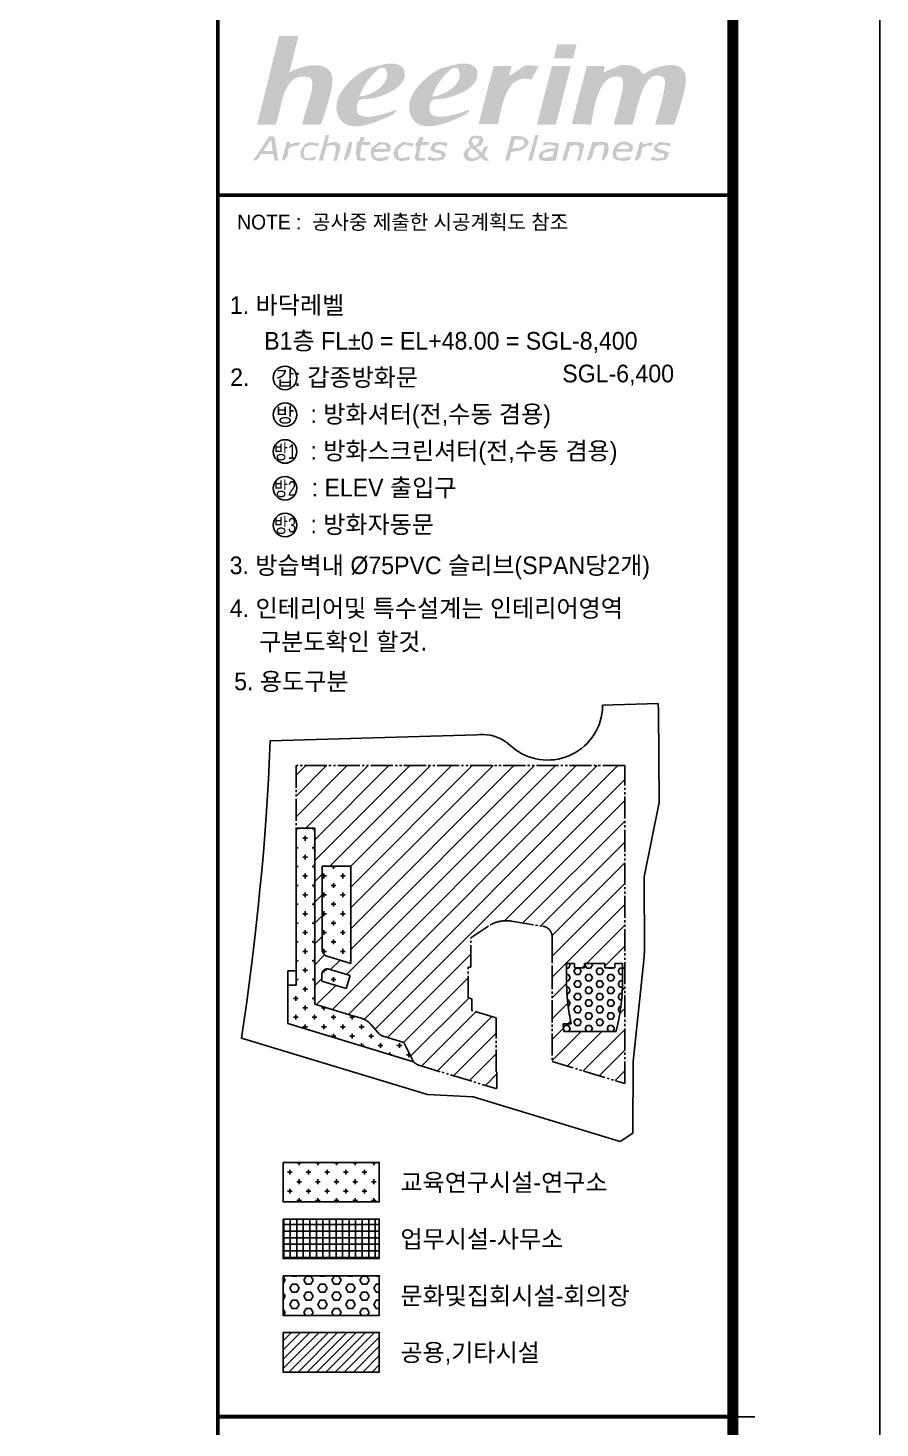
# Model space of a CAD drawing. Header units: metres. Extents: x 630750 to 860239, y 578133 to 726633.
# Drawn here: x 812055 to 841000, y 651998 to 699561 of the extents above; entities that cross this region are included whole.
import ezdxf
from ezdxf.enums import TextEntityAlignment as Align

# ---------------------------------------------------------------- set-up
doc = ezdxf.new("R2010")
doc.units = ezdxf.units.M
doc.header["$LTSCALE"] = 300
doc.linetypes.add('SITE$0$ACAD$0$DASHED', pattern=[19.05, 12.7, -6.35])
doc.linetypes.add('SITE$0$PROPERTY', pattern=[37.5, 25, -2.5, 2.5, -2.5, 2.5, -2.5])
for name, color, linetype in [('001dmp-FORM', 7, 'Continuous'), ('A-TXT', 3, 'Continuous'), ('SITE$0$C-PROP', 72, 'SITE$0$ACAD$0$DASHED'), ('soland', 8, 'Continuous'), ('Text-갑', 7, 'Continuous'), ('Text-방', 7, 'Continuous')]:
    doc.layers.add(name, color=color, linetype=linetype)
doc.styles.add('TEXT(돋음)', font='')
doc.styles.add('돋움', font='')
doc.styles.get('TEXT(돋음)').set_extended_font_data('Dotum')
doc.styles.get('돋움').set_extended_font_data('Dotum')

# ---------------------------------------------------------------- blocks, each defined once
blk = doc.blocks.new('xref-sheet(건축)')
h = blk.add_hatch(color=7)
edge = h.paths.add_edge_path()
edge.add_spline(control_points=[(7593.3, 4846.3), (7602, 4846.3), (7610.7, 4846.3), (7619.5, 4846.3), (7619.5, 4846), (7619.5, 4845.7), (7619.5, 4845.4), (7615.4, 4829.1), (7611.3, 4812.8), (7607.3, 4796.5), (7621.8, 4805.8), (7660.5, 4816), (7665.7, 4790.4), (7668.3, 4778.2), (7654.3, 4736.5), (7650, 4725.8), (7641.6, 4725.8), (7633.2, 4725.8), (7624.7, 4725.8), (7627, 4739.8), (7642, 4774.3), (7637.8, 4786.1), (7637.2, 4787.2), (7636.6, 4788.4), (7636.1, 4789.6), (7597.7, 4800.4), (7598, 4750.7), (7588.9, 4725.8), (7580.5, 4725.8), (7572, 4725.8), (7563.6, 4725.8), (7573.5, 4766), (7583.4, 4806.2), (7593.3, 4846.3)], knot_values=[0, 0, 0, 0, 1, 1, 1, 2, 2, 2, 3, 3, 3, 4, 4, 4, 5, 5, 5, 6, 6, 6, 7, 7, 7, 8, 8, 8, 9, 9, 9, 10, 10, 10, 11, 11, 11, 11], degree=3, periodic=0)
h = blk.add_hatch(color=7)
edge = h.paths.add_edge_path()
edge.add_spline(control_points=[(7971.3, 4835), (7980.1, 4835), (7988.8, 4835), (7997.5, 4835), (7997.5, 4834.7), (7997.5, 4834.4), (7997.5, 4834.1), (7996.1, 4828), (7994.6, 4821.9), (7993.2, 4815.8), (7984.4, 4815.8), (7975.7, 4815.8), (7967, 4815.8), (7968.4, 4822.2), (7969.9, 4828.6), (7971.3, 4835)], knot_values=[0, 0, 0, 0, 1, 1, 1, 2, 2, 2, 3, 3, 3, 4, 4, 4, 5, 5, 5, 5], degree=3, periodic=0)
h = blk.add_hatch(color=7)
edge = h.paths.add_edge_path()
edge.add_spline(control_points=[(8057.8, 4807), (8075.8, 4807.6), (8081, 4803.7), (8088.3, 4793.9), (8100.1, 4803.1), (8140, 4818.7), (8145.9, 4792.2), (8148.8, 4779.4), (8134.5, 4737.3), (8130.2, 4725.8), (8121.8, 4725.8), (8113.3, 4725.8), (8104.9, 4725.8), (8104.9, 4726.7), (8104.9, 4727.6), (8104.9, 4728.4), (8108.5, 4738.6), (8122.2, 4784.5), (8116.3, 4789.6), (8087.9, 4807.4), (8079.2, 4741.6), (8073.5, 4725.8), (8065, 4725.8), (8056.6, 4725.8), (8048.2, 4725.8), (8050.3, 4738), (8067.4, 4784.8), (8057.8, 4790.4), (8028.2, 4798.6), (8020.7, 4747.5), (8017.6, 4725.8), (8008.9, 4726.1), (8000.1, 4726.4), (7991.4, 4726.7), (7991.4, 4727), (7991.4, 4727.3), (7991.4, 4727.6), (7998.1, 4753.5), (8004.8, 4779.4), (8011.5, 4805.3), (8019.6, 4805.3), (8027.8, 4805.3), (8035.9, 4805.3), (8035.3, 4802.4), (8034.8, 4799.5), (8034.2, 4796.5), (8041.5, 4800.4), (8049.4, 4802.9), (8057.8, 4807)], knot_values=[0, 0, 0, 0, 1, 1, 1, 2, 2, 2, 3, 3, 3, 4, 4, 4, 5, 5, 5, 6, 6, 6, 7, 7, 7, 8, 8, 8, 9, 9, 9, 10, 10, 10, 11, 11, 11, 12, 12, 12, 13, 13, 13, 14, 14, 14, 15, 15, 15, 16, 16, 16, 16], degree=3, periodic=0)
h = blk.add_hatch(color=3)
edge = h.paths.add_edge_path()
edge.add_spline(control_points=[(7740, 4808.8), (7751.5, 4809.3), (7760.1, 4807.7), (7763.5, 4800), (7769.3, 4777.2), (7737.9, 4765.6), (7720.8, 4761.6), (7714.2, 4760.1), (7705.7, 4761.8), (7701.5, 4758.1), (7684, 4718.2), (7752.2, 4745.9), (7752.2, 4745.9), (7752.8, 4745.9), (7753.3, 4745.9), (7753.9, 4745.9), (7752.2, 4743.9), (7750.4, 4741.8), (7748.7, 4739.8), (7733, 4732.9), (7686.4, 4707.9), (7673.6, 4738), (7661.7, 4766.3), (7698.4, 4795.4), (7715.5, 4802.7), (7723.7, 4804.7), (7731.8, 4806.7), (7740, 4808.8)], knot_values=[0, 0, 0, 0, 1, 1, 1, 2, 2, 2, 3, 3, 3, 4, 4, 4, 5, 5, 5, 6, 6, 6, 7, 7, 7, 8, 8, 8, 9, 9, 9, 9], degree=3, periodic=0)
edge = h.paths.add_edge_path(flags=16)
edge.add_spline(control_points=[(7730.4, 4802.7), (7716.9, 4791.7), (7709.5, 4781.9), (7702.4, 4764.2), (7720.5, 4764.8), (7749.2, 4783.4), (7737.3, 4802.7), (7735, 4802.7), (7732.7, 4802.7), (7730.4, 4802.7)], knot_values=[0, 0, 0, 0, 1, 1, 1, 2, 2, 2, 3, 3, 3, 3], degree=3, periodic=0)
h = blk.add_hatch(color=3)
edge = h.paths.add_edge_path()
edge.add_spline(control_points=[(7838.8, 4808.8), (7850.3, 4809.3), (7858.9, 4807.7), (7862.4, 4800), (7868.1, 4777.2), (7836.8, 4765.6), (7819.6, 4761.6), (7813.1, 4760.1), (7804.6, 4761.8), (7800.4, 4758.1), (7782.8, 4718.2), (7851, 4745.9), (7851, 4745.9), (7851.6, 4745.9), (7852.2, 4745.9), (7852.8, 4745.9), (7851, 4743.9), (7849.3, 4741.8), (7847.5, 4739.8), (7831.9, 4732.9), (7785.2, 4707.9), (7772.4, 4738), (7760.5, 4766.3), (7797.3, 4795.4), (7814.4, 4802.7), (7822.5, 4804.7), (7830.7, 4806.7), (7838.8, 4808.8)], knot_values=[0, 0, 0, 0, 1, 1, 1, 2, 2, 2, 3, 3, 3, 4, 4, 4, 5, 5, 5, 6, 6, 6, 7, 7, 7, 8, 8, 8, 9, 9, 9, 9], degree=3, periodic=0)
edge = h.paths.add_edge_path(flags=16)
edge.add_spline(control_points=[(7829.2, 4802.7), (7815.7, 4791.7), (7808.4, 4781.9), (7801.3, 4764.2), (7819.3, 4764.8), (7848.1, 4783.4), (7836.2, 4802.7), (7833.9, 4802.7), (7831.5, 4802.7), (7829.2, 4802.7)], knot_values=[0, 0, 0, 0, 1, 1, 1, 2, 2, 2, 3, 3, 3, 3], degree=3, periodic=0)
h = blk.add_hatch(color=7)
edge = h.paths.add_edge_path()
edge.add_spline(control_points=[(7929.4, 4807), (7934.9, 4806.4), (7940.5, 4805.9), (7946, 4805.3), (7942.8, 4799.2), (7939.6, 4793.1), (7936.4, 4786.9), (7902.2, 4796.7), (7896, 4750.2), (7891, 4726.7), (7882.3, 4726.7), (7873.5, 4726.7), (7864.8, 4726.7), (7864.8, 4727), (7864.8, 4727.3), (7864.8, 4727.6), (7871.5, 4753.5), (7878.2, 4779.4), (7884.9, 4805.3), (7893, 4805.3), (7901.2, 4805.3), (7909.3, 4805.3), (7909.3, 4805), (7909.3, 4804.7), (7909.3, 4804.4), (7908.2, 4800.3), (7907, 4796.3), (7905.8, 4792.2), (7913.6, 4796), (7920.7, 4802.2), (7929.4, 4807)], knot_values=[0, 0, 0, 0, 1, 1, 1, 2, 2, 2, 3, 3, 3, 4, 4, 4, 5, 5, 5, 6, 6, 6, 7, 7, 7, 8, 8, 8, 9, 9, 9, 10, 10, 10, 10], degree=3, periodic=0)
h = blk.add_hatch(color=7)
edge = h.paths.add_edge_path()
edge.add_spline(control_points=[(7964.3, 4805.3), (7972.8, 4805.3), (7981.2, 4805.3), (7989.7, 4805.3), (7983, 4778.8), (7976.3, 4752.3), (7969.6, 4725.8), (7961.1, 4725.8), (7952.7, 4725.8), (7944.3, 4725.8), (7944.3, 4726.7), (7944.3, 4727.6), (7944.3, 4728.4), (7951, 4754.1), (7957.6, 4779.7), (7964.3, 4805.3)], knot_values=[0, 0, 0, 0, 1, 1, 1, 2, 2, 2, 3, 3, 3, 4, 4, 4, 5, 5, 5, 5], degree=3, periodic=0)
h = blk.add_hatch(color=7)
edge = h.paths.add_edge_path()
edge.add_spline(control_points=[(7580.2, 4710.1), (7584.2, 4710.1), (7585.3, 4710.2), (7587.2, 4708.4), (7588.9, 4697.9), (7590.7, 4687.4), (7592.4, 4676.9), (7590.7, 4676.9), (7588.9, 4676.9), (7587.2, 4676.9), (7587.2, 4677.5), (7587.2, 4678.1), (7587.2, 4678.7), (7586.6, 4681), (7586, 4683.3), (7585.4, 4685.7), (7579.9, 4685.7), (7574.4, 4685.7), (7568.8, 4685.7), (7566.5, 4680.7), (7565.1, 4677), (7557.5, 4676.9), (7558.1, 4677.5), (7558.7, 4678.1), (7559.2, 4678.7), (7566.2, 4689.2), (7573.2, 4699.6), (7580.2, 4710.1)], knot_values=[0, 0, 0, 0, 1, 1, 1, 2, 2, 2, 3, 3, 3, 4, 4, 4, 5, 5, 5, 6, 6, 6, 7, 7, 7, 8, 8, 8, 9, 9, 9, 9], degree=3, periodic=0)
edge = h.paths.add_edge_path(flags=16)
edge.add_spline(control_points=[(7584.6, 4690), (7584, 4695), (7583.4, 4699.9), (7582.8, 4704.9), (7582.2, 4704.6), (7581.6, 4704.3), (7581.1, 4704), (7578.2, 4699.3), (7575.2, 4694.7), (7572.3, 4690), (7576.4, 4690), (7580.5, 4690), (7584.6, 4690)], knot_values=[0, 0, 0, 0, 1, 1, 1, 2, 2, 2, 3, 3, 3, 4, 4, 4, 4], degree=3, periodic=0)
h = blk.add_hatch(color=7)
edge = h.paths.add_edge_path()
edge.add_spline(control_points=[(7603.8, 4702.3), (7601.7, 4694.7), (7599.7, 4687.1), (7597.7, 4679.6), (7597.7, 4678.7), (7597.7, 4677.8), (7597.7, 4676.9), (7604.8, 4677.8), (7606.1, 4686.6), (7606.4, 4693.5), (7610.2, 4696), (7614.2, 4698.3), (7619.5, 4697), (7620.4, 4698.5), (7621.2, 4699.9), (7622.1, 4701.4), (7616.4, 4702.3), (7612.9, 4700.6), (7608.1, 4698.8), (7608.1, 4698.8), (7608.1, 4698.8), (7608.1, 4698.8)], knot_values=[2, 2, 2, 2, 3, 3, 3, 4, 4, 4, 5, 5, 5, 6, 6, 6, 7, 7, 7, 7.5, 7.5, 7.5, 8, 8, 8, 8], degree=3, periodic=0)
edge.add_spline(control_points=[(7608.1, 4698.8), (7608.4, 4699.9), (7608.7, 4701.1), (7609, 4702.3), (7607.3, 4702.3), (7605.5, 4702.3), (7603.8, 4702.3)], knot_values=[0, 0, 0, 0, 1, 1, 1, 2, 2, 2, 2], degree=3, periodic=0)
h = blk.add_hatch(color=7)
edge = h.paths.add_edge_path()
edge.add_spline(control_points=[(7633.4, 4702.3), (7638.1, 4701.7), (7642.8, 4701.1), (7647.4, 4700.5), (7647.1, 4699.1), (7646.8, 4697.6), (7646.5, 4696.1), (7638.3, 4698.5), (7634.8, 4699), (7628.2, 4694.4), (7626.4, 4688.8), (7626.2, 4685), (7629.1, 4680.4), (7635.6, 4680.3), (7639.1, 4681.2), (7643.1, 4683), (7643.1, 4681.9), (7643.1, 4680.7), (7643.1, 4679.6), (7642.8, 4679), (7642.5, 4678.4), (7642.2, 4677.8), (7616.7, 4672.7), (7617, 4692.9), (7633.4, 4702.3)], knot_values=[0, 0, 0, 0, 1, 1, 1, 2, 2, 2, 3, 3, 3, 4, 4, 4, 5, 5, 5, 6, 6, 6, 7, 7, 7, 8, 8, 8, 8], degree=3, periodic=0)
h = blk.add_hatch(color=7)
edge = h.paths.add_edge_path()
edge.add_spline(control_points=[(7657, 4711.9), (7658.5, 4711.9), (7659.9, 4711.9), (7661.4, 4711.9), (7660.5, 4707.8), (7659.6, 4703.7), (7658.8, 4699.6), (7665.9, 4703.3), (7673.7, 4703.6), (7677.1, 4696.1), (7675.4, 4689.7), (7673.6, 4683.3), (7671.9, 4676.9), (7670.1, 4676.9), (7668.4, 4676.9), (7666.6, 4676.9), (7668.7, 4682.2), (7673.6, 4694), (7668.4, 4697.9), (7665, 4699), (7661.6, 4697.3), (7657.9, 4696.1), (7656.1, 4689.7), (7654.4, 4683.3), (7652.7, 4676.9), (7650.9, 4676.9), (7649.2, 4676.9), (7647.4, 4676.9), (7647.4, 4677.2), (7647.4, 4677.5), (7647.4, 4677.8), (7650.6, 4689.2), (7653.8, 4700.5), (7657, 4711.9)], knot_values=[0, 0, 0, 0, 1, 1, 1, 2, 2, 2, 3, 3, 3, 4, 4, 4, 5, 5, 5, 6, 6, 6, 7, 7, 7, 8, 8, 8, 9, 9, 9, 10, 10, 10, 11, 11, 11, 11], degree=3, periodic=0)
h = blk.add_hatch(color=7)
edge = h.paths.add_edge_path()
edge.add_spline(control_points=[(7688.4, 4702.3), (7689.9, 4702.3), (7691.4, 4702.3), (7692.8, 4702.3), (7692, 4694.6), (7689.5, 4678), (7681.5, 4676.9), (7681.5, 4677.8), (7681.5, 4678.7), (7681.5, 4679.6), (7683.8, 4687.1), (7686.1, 4694.7), (7688.4, 4702.3)], knot_values=[0, 0, 0, 0, 1, 1, 1, 2, 2, 2, 3, 3, 3, 4, 4, 4, 4], degree=3, periodic=0)
h = blk.add_hatch(color=7)
edge = h.paths.add_edge_path()
edge.add_spline(control_points=[(7704.2, 4709.2), (7705.9, 4709.2), (7707.7, 4709.2), (7709.4, 4709.2), (7709.4, 4708.9), (7709.4, 4708.7), (7709.4, 4708.4), (7708.8, 4706.3), (7708.2, 4704.3), (7707.7, 4702.3), (7710.9, 4702.3), (7714.1, 4702.3), (7717.3, 4702.3), (7717.3, 4701.4), (7717.3, 4700.5), (7717.3, 4699.6), (7717, 4699.1), (7716.7, 4698.5), (7716.4, 4697.9), (7712.9, 4697.9), (7709.4, 4697.9), (7705.9, 4697.9), (7705.1, 4691.5), (7702.6, 4686.6), (7704.2, 4680.4), (7706.8, 4680.1), (7709.4, 4679.8), (7712, 4679.6), (7711.7, 4678.7), (7711.4, 4677.8), (7711.1, 4676.9), (7707.7, 4676.9), (7704.2, 4676.9), (7700.7, 4676.9), (7695.8, 4681.2), (7699.2, 4698), (7698.9, 4701.4), (7702.8, 4703.4), (7703.3, 4704.1), (7704.2, 4709.2)], knot_values=[0, 0, 0, 0, 1, 1, 1, 2, 2, 2, 3, 3, 3, 4, 4, 4, 5, 5, 5, 6, 6, 6, 7, 7, 7, 8, 8, 8, 9, 9, 9, 10, 10, 10, 11, 11, 11, 12, 12, 12, 13, 13, 13, 13], degree=3, periodic=0)
h = blk.add_hatch(color=7)
edge = h.paths.add_edge_path()
edge.add_spline(control_points=[(7729.5, 4702.3), (7733, 4702), (7736.5, 4701.7), (7740, 4701.4), (7741.7, 4699.9), (7743.5, 4698.5), (7745.2, 4697), (7744.9, 4694.4), (7744.6, 4691.8), (7744.3, 4689.2), (7737.1, 4688.9), (7729.8, 4688.6), (7722.5, 4688.3), (7722.5, 4687.1), (7722.5, 4686), (7722.5, 4684.8), (7723.7, 4683.3), (7724.8, 4681.9), (7726, 4680.4), (7733.5, 4680.3), (7737.6, 4681.5), (7742.6, 4683), (7742.3, 4681.9), (7742, 4680.7), (7741.7, 4679.6), (7741.1, 4679), (7740.5, 4678.4), (7740, 4677.8), (7724.8, 4673.6), (7714.5, 4678.3), (7719, 4694.4), (7722.5, 4697), (7726, 4699.6), (7729.5, 4702.3)], knot_values=[0, 0, 0, 0, 1, 1, 1, 2, 2, 2, 3, 3, 3, 4, 4, 4, 5, 5, 5, 6, 6, 6, 7, 7, 7, 8, 8, 8, 9, 9, 9, 10, 10, 10, 11, 11, 11, 11], degree=3, periodic=0)
edge = h.paths.add_edge_path(flags=16)
edge.add_spline(control_points=[(7730.4, 4698.8), (7728.3, 4697), (7726.3, 4695.3), (7724.2, 4693.5), (7724.2, 4693.2), (7724.2, 4692.9), (7724.2, 4692.7), (7729.5, 4692.7), (7734.7, 4692.7), (7740, 4692.7), (7740, 4693.5), (7740, 4694.4), (7740, 4695.3), (7739.1, 4696.4), (7738.2, 4697.6), (7737.3, 4698.8), (7735, 4698.8), (7732.7, 4698.8), (7730.4, 4698.8)], knot_values=[0, 0, 0, 0, 1, 1, 1, 2, 2, 2, 3, 3, 3, 4, 4, 4, 5, 5, 5, 6, 6, 6, 6], degree=3, periodic=0)
h = blk.add_hatch(color=7)
edge = h.paths.add_edge_path()
edge.add_spline(control_points=[(7761.8, 4702.3), (7766.4, 4701.7), (7771.1, 4701.1), (7775.8, 4700.5), (7775.5, 4699.1), (7775.2, 4697.6), (7774.9, 4696.1), (7771.1, 4697), (7767.3, 4697.9), (7763.5, 4698.8), (7760.6, 4696.4), (7757.7, 4694.1), (7754.8, 4691.8), (7755.1, 4688.9), (7755.4, 4686), (7755.7, 4683), (7756.3, 4682.2), (7756.8, 4681.3), (7757.4, 4680.4), (7764.1, 4680.3), (7767.1, 4681.5), (7771.4, 4683), (7771.1, 4681.3), (7770.8, 4679.6), (7770.5, 4677.8), (7759.5, 4675.6), (7748.9, 4674.5), (7748.7, 4688.3), (7751.9, 4696.4), (7754.9, 4698), (7761.8, 4702.3)], knot_values=[0, 0, 0, 0, 1, 1, 1, 2, 2, 2, 3, 3, 3, 4, 4, 4, 5, 5, 5, 6, 6, 6, 7, 7, 7, 8, 8, 8, 9, 9, 9, 10, 10, 10, 10], degree=3, periodic=0)
h = blk.add_hatch(color=7)
edge = h.paths.add_edge_path()
edge.add_spline(control_points=[(7792.3, 4680.4), (7789.4, 4680.4), (7786.5, 4680.4), (7783.6, 4680.4), (7782.9, 4686.3), (7785.1, 4691.5), (7786.2, 4697.9), (7789.7, 4697.9), (7793.2, 4697.9), (7796.7, 4697.9), (7797, 4699.3), (7797.3, 4700.8), (7797.6, 4702.3), (7794.4, 4702.3), (7791.2, 4702.3), (7788, 4702.3), (7788.6, 4704.6), (7789.1, 4706.9), (7789.7, 4709.2), (7788, 4709.2), (7786.2, 4709.2), (7784.5, 4709.2)], knot_values=[0, 0, 0, 0, 1, 1, 1, 2, 2, 2, 3, 3, 3, 4, 4, 4, 5, 5, 5, 6, 6, 6, 7, 7, 7, 7], degree=3, periodic=0)
edge.add_spline(control_points=[(7784.5, 4709.2), (7782.8, 4703.2), (7780.1, 4703.2), (7778.4, 4697.9), (7782.6, 4695), (7778.3, 4686.5), (7777.5, 4679.6), (7778.7, 4678.7), (7779.8, 4677.8), (7781, 4676.9), (7783.6, 4676.9), (7786.2, 4676.9), (7788.9, 4676.9), (7789.7, 4676.9), (7790.6, 4676.9), (7791.5, 4676.9), (7791.8, 4678.1), (7792.1, 4679.3), (7792.3, 4680.4)], knot_values=[7, 7, 7, 7, 8, 8, 8, 9, 9, 9, 10, 10, 10, 11, 11, 11, 12, 12, 12, 13, 13, 13, 13], degree=3, periodic=0)
h = blk.add_hatch(color=7)
edge = h.paths.add_edge_path()
edge.add_spline(control_points=[(7807.2, 4702.3), (7811.8, 4702), (7816.5, 4701.7), (7821.2, 4701.4), (7821.4, 4700.8), (7821.7, 4700.2), (7822, 4699.6), (7821.7, 4698.5), (7821.4, 4697.3), (7821.2, 4696.1), (7820.9, 4696.1), (7820.6, 4696.1), (7820.3, 4696.1), (7817.1, 4697.8), (7812.6, 4699.9), (7808.1, 4697.9), (7804, 4695.7), (7804.7, 4695.5), (7806.3, 4691.8), (7813.9, 4691.6), (7816.9, 4689.9), (7820.3, 4685.7), (7819.1, 4683.3), (7818, 4681), (7816.8, 4678.7), (7809.7, 4676.5), (7803.7, 4676.3), (7795.8, 4677.8), (7795.8, 4678.7), (7795.8, 4679.6), (7795.8, 4680.4), (7796.1, 4681.3), (7796.4, 4682.2), (7796.7, 4683), (7802.6, 4680), (7808, 4678.8), (7814.2, 4682.2), (7814.2, 4682.5), (7814.2, 4682.8), (7814.2, 4683), (7813.9, 4684.2), (7813.6, 4685.4), (7813.3, 4686.5), (7807.3, 4687), (7803.2, 4688.6), (7799.3, 4690.9), (7799.5, 4696.9), (7800.5, 4697.3), (7802.8, 4700.5), (7804.3, 4701.1), (7805.7, 4701.7), (7807.2, 4702.3)], knot_values=[0, 0, 0, 0, 1, 1, 1, 2, 2, 2, 3, 3, 3, 4, 4, 4, 5, 5, 5, 6, 6, 6, 7, 7, 7, 8, 8, 8, 9, 9, 9, 10, 10, 10, 11, 11, 11, 12, 12, 12, 13, 13, 13, 14, 14, 14, 15, 15, 15, 16, 16, 16, 17, 17, 17, 17], degree=3, periodic=0)
h = blk.add_hatch(color=7)
edge = h.paths.add_edge_path()
edge.add_spline(control_points=[(7878.8, 4676.9), (7876.5, 4679.6), (7874.1, 4682.2), (7871.8, 4684.8), (7873.8, 4688.9), (7875.9, 4692.9), (7877.9, 4697), (7870.7, 4696.7), (7870.4, 4693), (7869.2, 4687.4), (7866.6, 4690), (7863.9, 4692.7), (7861.3, 4695.3), (7866.6, 4696.6), (7869.5, 4697.8), (7870.9, 4703.1), (7871.9, 4706.5), (7870.2, 4708.1), (7867.4, 4710.1), (7864.5, 4710.4), (7861.6, 4710.7), (7858.7, 4711)], knot_values=[0, 0, 0, 0, 1, 1, 1, 2, 2, 2, 3, 3, 3, 4, 4, 4, 5, 5, 5, 6, 6, 6, 7, 7, 7, 7], degree=3, periodic=0)
edge.add_spline(control_points=[(7858.7, 4711), (7857.2, 4710.4), (7855.8, 4709.8), (7854.3, 4709.2), (7850.1, 4703.8), (7849.1, 4701.4), (7853.5, 4695.3), (7848.2, 4693.5), (7846.2, 4691.3), (7843.9, 4686.5), (7844, 4672.1), (7861, 4675), (7867.4, 4681.3), (7869.2, 4679.8), (7870.9, 4678.4), (7872.7, 4676.9), (7874.7, 4676.9), (7876.7, 4676.9), (7878.8, 4676.9)], knot_values=[7, 7, 7, 7, 8, 8, 8, 9, 9, 9, 10, 10, 10, 11, 11, 11, 12, 12, 12, 13, 13, 13, 13], degree=3, periodic=0)
edge = h.paths.add_edge_path(flags=16)
edge.add_spline(control_points=[(7857.8, 4707.5), (7857, 4706.3), (7856.1, 4705.2), (7855.2, 4704), (7856.4, 4701.7), (7857.5, 4699.3), (7858.7, 4697), (7859, 4697), (7859.3, 4697), (7859.6, 4697), (7861.3, 4698.5), (7863.1, 4699.9), (7864.8, 4701.4), (7865.1, 4703.1), (7865.4, 4704.9), (7865.7, 4706.6), (7865.1, 4706.6), (7864.5, 4706.6), (7863.9, 4706.6), (7861.9, 4706.9), (7859.9, 4707.2), (7857.8, 4707.5)], knot_values=[0, 0, 0, 0, 1, 1, 1, 2, 2, 2, 3, 3, 3, 4, 4, 4, 5, 5, 5, 6, 6, 6, 7, 7, 7, 7], degree=3, periodic=0)
edge = h.paths.add_edge_path(flags=16)
edge.add_spline(control_points=[(7854.3, 4693.5), (7853.2, 4692.1), (7852, 4690.6), (7850.8, 4689.2), (7849, 4685.6), (7849.8, 4683), (7852.6, 4681.3), (7857.3, 4678.6), (7862.2, 4680.7), (7865.7, 4683.9), (7862.9, 4687.8), (7859.5, 4692), (7854.3, 4693.5)], knot_values=[0, 0, 0, 0, 1, 1, 1, 2, 2, 2, 3, 3, 3, 4, 4, 4, 4], degree=3, periodic=0)
h = blk.add_hatch(color=7)
edge = h.paths.add_edge_path()
edge.add_spline(control_points=[(7909.3, 4710.1), (7921.8, 4710.8), (7929.1, 4710.5), (7932.9, 4702.3), (7928.4, 4689.5), (7922.3, 4691.7), (7908.5, 4688.3), (7907.6, 4684.5), (7906.7, 4680.7), (7905.8, 4676.9), (7904.1, 4676.9), (7902.4, 4676.9), (7900.6, 4676.9), (7903.5, 4688), (7906.4, 4699.1), (7909.3, 4710.1)], knot_values=[0, 0, 0, 0, 1, 1, 1, 2, 2, 2, 3, 3, 3, 4, 4, 4, 5, 5, 5, 5], degree=3, periodic=0)
edge = h.paths.add_edge_path(flags=16)
edge.add_spline(control_points=[(7913.7, 4705.7), (7912.5, 4701.7), (7911.4, 4697.6), (7910.2, 4693.5), (7918.1, 4693.2), (7921.6, 4694.4), (7925.9, 4697), (7926.2, 4699.1), (7926.5, 4701.1), (7926.8, 4703.1), (7925.9, 4704), (7925.1, 4704.9), (7924.2, 4705.7), (7920.7, 4705.7), (7917.2, 4705.7), (7913.7, 4705.7)], knot_values=[0, 0, 0, 0, 1, 1, 1, 2, 2, 2, 3, 3, 3, 4, 4, 4, 5, 5, 5, 5], degree=3, periodic=0)
h = blk.add_hatch(color=7)
edge = h.paths.add_edge_path()
edge.add_spline(control_points=[(7941.6, 4711.9), (7943.1, 4711.9), (7944.6, 4711.9), (7946, 4711.9), (7943.1, 4700.2), (7940.2, 4688.6), (7937.3, 4676.9), (7935.5, 4676.9), (7933.8, 4676.9), (7932, 4676.9), (7932, 4677.2), (7932, 4677.5), (7932, 4677.8), (7935.2, 4689.2), (7938.4, 4700.5), (7941.6, 4711.9)], knot_values=[0, 0, 0, 0, 1, 1, 1, 2, 2, 2, 3, 3, 3, 4, 4, 4, 5, 5, 5, 5], degree=3, periodic=0)
h = blk.add_hatch(color=7)
edge = h.paths.add_edge_path()
edge.add_spline(control_points=[(7956.5, 4702.3), (7962, 4701.7), (7967.5, 4701.1), (7973.1, 4700.5), (7973.4, 4699.9), (7973.7, 4699.3), (7973.9, 4698.8), (7972.5, 4691.5), (7971, 4684.2), (7969.6, 4676.9), (7962, 4677.1), (7954, 4674.8), (7946.9, 4678.7), (7946.6, 4680.7), (7946.3, 4682.8), (7946, 4684.8), (7950.9, 4691.3), (7957.1, 4693.7), (7968.7, 4693.5), (7968.7, 4694.4), (7968.7, 4695.3), (7968.7, 4696.1), (7967.8, 4696.7), (7967, 4697.3), (7966.1, 4697.9), (7961.8, 4699.7), (7956.5, 4697.9), (7952.1, 4697), (7952.4, 4698.5), (7952.7, 4699.9), (7953, 4701.4), (7954.2, 4701.7), (7955.3, 4702), (7956.5, 4702.3)], knot_values=[0, 0, 0, 0, 1, 1, 1, 2, 2, 2, 3, 3, 3, 4, 4, 4, 5, 5, 5, 6, 6, 6, 7, 7, 7, 8, 8, 8, 9, 9, 9, 10, 10, 10, 11, 11, 11, 11], degree=3, periodic=0)
edge = h.paths.add_edge_path(flags=16)
edge.add_spline(control_points=[(7964.3, 4690), (7960.6, 4689.2), (7956.8, 4688.3), (7953, 4687.4), (7951.7, 4683.7), (7951.4, 4683.6), (7953, 4680.4), (7957.1, 4681), (7961.1, 4681.6), (7965.2, 4682.2), (7965.8, 4684.8), (7966.4, 4687.4), (7967, 4690), (7966.1, 4690), (7965.2, 4690), (7964.3, 4690)], knot_values=[0, 0, 0, 0, 1, 1, 1, 2, 2, 2, 3, 3, 3, 4, 4, 4, 5, 5, 5, 5], degree=3, periodic=0)
h = blk.add_hatch(color=7)
edge = h.paths.add_edge_path()
edge.add_spline(control_points=[(7985.3, 4702.3), (7990.9, 4701.8), (8000.6, 4703.5), (8007.1, 4699.6), (8007.4, 4698.8), (8007.7, 4697.9), (8008, 4697), (8006.2, 4690.3), (8004.5, 4683.6), (8002.8, 4676.9), (8001, 4676.9), (7999.3, 4676.9), (7997.5, 4676.9), (7999.6, 4682.2), (8004.5, 4694), (7999.3, 4697.9), (7995.8, 4699), (7992.5, 4697.3), (7988.8, 4696.1), (7987, 4689.7), (7985.3, 4683.3), (7983.5, 4676.9), (7981.8, 4676.9), (7980.1, 4676.9), (7978.3, 4676.9), (7978.3, 4677.2), (7978.3, 4677.5), (7978.3, 4677.8), (7980.6, 4686), (7983, 4694.1), (7985.3, 4702.3)], knot_values=[0, 0, 0, 0, 1, 1, 1, 2, 2, 2, 3, 3, 3, 4, 4, 4, 5, 5, 5, 6, 6, 6, 7, 7, 7, 8, 8, 8, 9, 9, 9, 10, 10, 10, 10], degree=3, periodic=0)
h = blk.add_hatch(color=7)
edge = h.paths.add_edge_path()
edge.add_spline(control_points=[(8019.3, 4702.3), (8025.6, 4701.6), (8030.5, 4703.2), (8039.4, 4701.4), (8039.7, 4700.5), (8040, 4699.6), (8040.3, 4698.8), (8043.2, 4692.3), (8038.6, 4677.6), (8031.6, 4676.9), (8032.8, 4684.4), (8035.9, 4691), (8035.1, 4697.9), (8029.4, 4698.7), (8024.5, 4698.2), (8022, 4693.5), (8019.2, 4687.2), (8020.7, 4678.1), (8012.4, 4676.9), (8012.4, 4677.8), (8012.4, 4678.7), (8012.4, 4679.6), (8014.7, 4687.1), (8017, 4694.7), (8019.3, 4702.3)], knot_values=[0, 0, 0, 0, 1, 1, 1, 2, 2, 2, 3, 3, 3, 4, 4, 4, 5, 5, 5, 6, 6, 6, 7, 7, 7, 8, 8, 8, 8], degree=3, periodic=0)
h = blk.add_hatch(color=7)
edge = h.paths.add_edge_path()
edge.add_spline(control_points=[(8051.6, 4689.2), (8051.6, 4687.4), (8051.6, 4685.7), (8051.6, 4683.9), (8052.8, 4682.8), (8054, 4681.6), (8055.1, 4680.4), (8062.6, 4680.3), (8066.8, 4681.5), (8071.7, 4683), (8071.4, 4681.9), (8071.1, 4680.7), (8070.9, 4679.6), (8070.3, 4679), (8069.7, 4678.4), (8069.1, 4677.8), (8060.3, 4675.5), (8053.6, 4676.4), (8047.3, 4680.4), (8047.3, 4681), (8047.3, 4681.6), (8047.3, 4682.2), (8043.6, 4693.7), (8056.2, 4707.8), (8069.1, 4701.4), (8070.9, 4699.9), (8072.6, 4698.5), (8074.3, 4697), (8074.1, 4694.4), (8073.8, 4691.8), (8073.5, 4689.2), (8066.2, 4689.2), (8058.9, 4689.2), (8051.6, 4689.2)], knot_values=[0, 0, 0, 0, 1, 1, 1, 2, 2, 2, 3, 3, 3, 4, 4, 4, 5, 5, 5, 6, 6, 6, 7, 7, 7, 8, 8, 8, 9, 9, 9, 10, 10, 10, 11, 11, 11, 11], degree=3, periodic=0)
edge = h.paths.add_edge_path(flags=16)
edge.add_spline(control_points=[(8058.6, 4698.8), (8056.9, 4697), (8055.1, 4695.3), (8053.4, 4693.5), (8053.4, 4693.2), (8053.4, 4692.9), (8053.4, 4692.7), (8058.6, 4692.7), (8063.9, 4692.7), (8069.1, 4692.7), (8069.1, 4693.5), (8069.1, 4694.4), (8069.1, 4695.3), (8068.2, 4696.4), (8067.4, 4697.6), (8066.5, 4698.8), (8063.9, 4698.8), (8061.3, 4698.8), (8058.6, 4698.8)], knot_values=[0, 0, 0, 0, 1, 1, 1, 2, 2, 2, 3, 3, 3, 4, 4, 4, 5, 5, 5, 6, 6, 6, 6], degree=3, periodic=0)
h = blk.add_hatch(color=7)
edge = h.paths.add_edge_path()
edge.add_spline(control_points=[(8084, 4702.3), (8088.6, 4701.5), (8087, 4703), (8088.3, 4698.8), (8092.4, 4699.9), (8096.5, 4701.1), (8100.5, 4702.3), (8101.2, 4699.2), (8101.4, 4699.3), (8099.7, 4697), (8094.6, 4698.4), (8090.5, 4696.4), (8086.6, 4694.4), (8085.9, 4687.2), (8085.1, 4677.4), (8077, 4676.9), (8077, 4677.2), (8077, 4677.5), (8077, 4677.8), (8079.3, 4686), (8081.6, 4694.1), (8084, 4702.3)], knot_values=[0, 0, 0, 0, 1, 1, 1, 2, 2, 2, 3, 3, 3, 4, 4, 4, 5, 5, 5, 6, 6, 6, 7, 7, 7, 7], degree=3, periodic=0)
h = blk.add_hatch(color=7)
edge = h.paths.add_edge_path()
edge.add_spline(control_points=[(8110.1, 4702.3), (8115.1, 4701.7), (8120, 4701.1), (8125, 4700.5), (8125, 4699.3), (8125, 4698.2), (8125, 4697), (8124.7, 4696.7), (8124.4, 4696.4), (8124.1, 4696.1), (8118.5, 4698.9), (8112.9, 4699.3), (8107.5, 4696.1), (8107.5, 4695.3), (8107.5, 4694.4), (8107.5, 4693.5), (8108.4, 4693.2), (8109.3, 4692.9), (8110.1, 4692.7), (8114.2, 4691.2), (8118.3, 4689.7), (8122.4, 4688.3), (8122.4, 4686.8), (8122.4, 4685.4), (8122.4, 4683.9), (8121.5, 4682.2), (8120.6, 4680.4), (8119.7, 4678.7), (8112.6, 4676.5), (8106.8, 4676.4), (8098.8, 4677.8), (8099.4, 4679.6), (8100, 4681.3), (8100.5, 4683), (8105.9, 4679.7), (8111.3, 4678.9), (8117.1, 4682.2), (8117.1, 4682.5), (8117.1, 4682.8), (8117.1, 4683), (8116.8, 4684.2), (8116.5, 4685.4), (8116.3, 4686.5), (8110.5, 4687), (8105.5, 4687.8), (8103.2, 4691.8), (8102.9, 4693.2), (8102.6, 4694.7), (8102.3, 4696.1), (8104.9, 4698.2), (8107.5, 4700.2), (8110.1, 4702.3)], knot_values=[0, 0, 0, 0, 1, 1, 1, 2, 2, 2, 3, 3, 3, 4, 4, 4, 5, 5, 5, 6, 6, 6, 7, 7, 7, 8, 8, 8, 9, 9, 9, 10, 10, 10, 11, 11, 11, 12, 12, 12, 13, 13, 13, 14, 14, 14, 15, 15, 15, 16, 16, 16, 17, 17, 17, 17], degree=3, periodic=0)
at = {"layer": '001dmp-FORM'}
blk.add_line((8240, 2970), (8210, 2970), dxfattribs=at)
at = {"layer": '001dmp-FORM', "color": 30}
blk.add_lwpolyline([(8410, 5940), (0, 5940), (0, 0), (8410, 0)], close=True, dxfattribs=at)
at = {"layer": '001dmp-FORM', "const_width": 15}
blk.add_lwpolyline([(300, 200), (300, 5740), (8210, 5740), (8210, 200)], close=True, dxfattribs=at)
at = {"layer": '001dmp-FORM', "const_width": 5}
for points in [[(7510, 200), (7510, 5740)], [(7510, 4630.1), (8210, 4630.1)], [(7510, 2970), (8210, 2970)]]:
    blk.add_lwpolyline(points, dxfattribs=at)
at = {"layer": '001dmp-FORM', "color": 3, "linetype": 'Continuous', "style": '돋움'}
blk.add_text('NOTE :  공사중 제출한 시공계획도 참조', height=20, dxfattribs=at).set_placement((7536.5, 4583.4))

msp = doc.modelspace()

# ---------------------------------------------------------------- hatches: boundary and pattern name
at = {"layer": 'soland'}
h = msp.add_hatch(dxfattribs=at)
h.set_pattern_fill('ANSI31', color=256, scale=500, style=0)
h.set_pattern_definition([(45, (-20209.56, 1143071.1), (-353.5534, 353.5534), [])])
h.paths.add_polyline_path([(827103.5, 668648.5), (827681.9, 669040.6, -0.1915856), (828485, 669217.8), (829556.1, 669043.4, -0.3676781), (829860.4, 668685.7), (829860.4, 668660.8), (829860.4, 668535.1), (829860.4, 667653.7), (829860.4, 664448.8), (832110.2, 663766.1), (832328.5, 663699.9), (832328.5, 674500.6), (821162.9, 674500.6), (821162.9, 672381.2), (821797.3, 672381.2), (821797.3, 666397.4), (823013.1, 666028.5), (823147.2, 665987.8), (823372.9, 665919.3, -0.1421881), (823719, 665694), (823962.5, 665411.4, 0.1421881), (824124.6, 665305.9), (824819.1, 665095.1), (825152.4, 664440.5), (825154.4, 664439.9), (825164.2, 664436.9, 0.1509638), (825335.4, 664321.2), (827753.8, 663587.4), (827944.3, 663529.6, 0.503385), (827984.6, 663559.5), (827984.6, 664102.6), (827959.6, 664102.6), (827959.6, 665928.5), (827133.3, 666179.3), (827133.3, 666574.9), (827009.8, 666612.4), (827009.8, 667653.7), (827103.5, 667653.7)])
h.paths.add_polyline_path([(823019.1, 667782.7), (822217.1, 668026.1, -0.3303312), (822044.1, 668259.4), (822044.1, 671081.9), (823019.1, 671081.9)], flags=16)
h.paths.add_polyline_path([(823001.4, 667367.7), (822867.9, 666927.5), (822186.1, 667134.4), (822187, 667137.4), (822041, 667181.7), (822041, 667414.7, -0.503385), (822274.9, 667588.2)], flags=16)
h.paths.add_polyline_path([(830353.5, 667778.7), (830615.8, 667778.7), (830615.8, 667628.7), (830956.7, 667628.7), (830956.7, 667778.7), (831646.7, 667778.7), (831646.7, 667628.7), (831989.2, 667628.7), (831989.2, 667778.7), (832249.9, 667778.7), (832249.9, 667019.7, -0.0576369), (832033.1, 665472.5), (830259.9, 665472.5, -0.0046985), (830232.6, 665728.7), (830509, 665728.7, -0.0479316), (830353.5, 667020)], flags=16)
h = msp.add_hatch(dxfattribs=at)
h.set_pattern_fill('CROSS', color=256, scale=80, style=0)
h.set_pattern_definition([(0, (-20209.56, 1143071.12), (320, 320), [160, -480]), (90, (-20129.56, 1142991.12), (-320, 320), [160, -480])])
edge = h.paths.add_edge_path(flags=17)
edge.add_line((822044.1, 671081.9), (822044.1, 668259.4))
edge.add_arc((822287.9, 668259.4), 243.8, 180, 253.12)
edge.add_line((822217.1, 668026.1), (823019.1, 667782.7))
edge.add_line((823019.1, 667782.7), (823019.1, 671081.9))
edge.add_line((823019.1, 671081.9), (822044.1, 671081.9))
edge = h.paths.add_edge_path(flags=17)
edge.add_arc((822222.3, 667414.7), 181.2, 73.12, 180)
edge.add_line((822041, 667414.7), (822041, 667181.7))
edge.add_line((822041, 667181.7), (822187, 667137.4))
edge.add_line((822187, 667137.4), (822186.1, 667134.4))
edge.add_line((822186.1, 667134.4), (822867.9, 666927.5))
edge.add_line((822867.9, 666927.5), (823001.4, 667367.7))
edge.add_line((823001.4, 667367.7), (822274.9, 667588.2))
edge = h.paths.add_edge_path()
edge.add_line((821797.3, 666397.4), (821797.3, 672381.2))
edge.add_line((821797.3, 672381.2), (821162.9, 672381.2))
edge.add_line((821162.9, 672381.2), (821162.9, 670485))
edge.add_line((821162.9, 670485), (821162.9, 670485))
edge.add_line((821162.9, 670485), (821162.9, 667048.1))
edge.add_line((821162.9, 667048.1), (820877, 667048.1))
edge.add_line((820877, 667048.1), (820877, 665737.8))
edge.add_line((820877, 665737.8), (825152.4, 664440.5))
edge.add_line((825152.4, 664440.5), (824819.1, 665095.1))
edge.add_line((824819.1, 665095.1), (824124.6, 665305.9))
edge.add_arc((824225.3, 665637.8), 346.9, 220.74987, 253.12, ccw=False)
edge.add_line((823962.5, 665411.4), (823719, 665694))
edge.add_arc((823157.9, 665210.6), 740.6, 40.74987, 73.12)
edge.add_line((823372.9, 665919.3), (823147.2, 665987.8))
edge.add_line((823147.2, 665987.8), (823013.1, 666028.5))
edge.add_line((823013.1, 666028.5), (821797.3, 666397.4))
h = msp.add_hatch(dxfattribs=at)
h.set_pattern_fill('HEX', color=256, scale=1000, style=0)
h.set_pattern_definition([(0, (-20209.56, 1143071.12), (0, 216.50635), [125, -250]), (120, (-20209.56, 1143071.12), (-187.5, -108.253175), [125, -250]), (60, (-20084.56, 1143071.12), (-187.5, 108.253175), [125, -250])])
edge = h.paths.add_edge_path()
edge.add_line((832249.9, 667019.7), (832249.9, 667778.7))
edge.add_line((832249.9, 667778.7), (831989.2, 667778.7))
edge.add_line((831989.2, 667778.7), (831989.2, 667628.7))
edge.add_line((831989.2, 667628.7), (831646.7, 667628.7))
edge.add_line((831646.7, 667628.7), (831646.7, 667778.7))
edge.add_line((831646.7, 667778.7), (830956.7, 667778.7))
edge.add_line((830956.7, 667778.7), (830956.7, 667628.7))
edge.add_line((830956.7, 667628.7), (830615.8, 667628.7))
edge.add_line((830615.8, 667628.7), (830615.8, 667778.7))
edge.add_line((830615.8, 667778.7), (830353.5, 667778.7))
edge.add_line((830353.5, 667778.7), (830353.5, 667020))
edge.add_arc((837150.8, 667183.3), 6799.3, 181.37582, 192.35254)
edge.add_line((830509, 665728.7), (830232.6, 665728.7))
edge.add_arc((843881.4, 667049.5), 13712.5, 185.52712, 186.60391)
edge.add_line((830259.9, 665472.5), (832033.1, 665472.5))
edge.add_arc((825452.6, 667183.3), 6799.3, 345.42685, 358.62165)
h = msp.add_hatch(dxfattribs=at)
h.set_pattern_fill('CROSS', color=256, scale=50, style=0)
h.set_pattern_definition([(0, (209998.28, 558448.9), (317.5, 317.5), [158.75, -476.25]), (90, (210077.65, 558369.53), (-317.5, 317.5), [158.75, -476.25])])
h.paths.add_polyline_path([(820721.8, 661023), (823990.4, 661023), (823990.4, 659678.5), (820721.8, 659678.5)])
h = msp.add_hatch(dxfattribs=at)
h.set_pattern_fill('NET', color=256, scale=70, style=0)
h.set_pattern_definition([(0, (209998.28, 558448.9), (0, 222.25), []), (90, (209998.28, 558448.9), (-222.25, 1e-14), [])])
h.paths.add_polyline_path([(820721.8, 659096.4), (823990.4, 659096.4), (823990.4, 657752), (820721.8, 657752)])
h = msp.add_hatch(dxfattribs=at)
h.set_pattern_fill('HEX', color=256, scale=50, style=0)
h.set_pattern_definition([(0, (209998.28, 558448.9), (0, 274.963), [158.75, -317.5]), (120, (209998.28, 558448.9), (-238.12494, -137.4815), [158.75, -317.5]), (60, (210157.03, 558448.9), (-238.12494, 137.4815), [158.75, -317.5])])
h.paths.add_polyline_path([(820721.8, 657169.8), (823990.4, 657169.8), (823990.4, 655825.4), (820721.8, 655825.4)])
h = msp.add_hatch(dxfattribs=at)
h.set_pattern_fill('ANSI31', color=256, scale=70, style=0)
h.set_pattern_definition([(45, (209998.28, 558448.9), (-157.15448, 157.15448), [])])
h.paths.add_polyline_path([(820721.8, 655243.2), (823990.4, 655243.2), (823990.4, 653898.8), (820721.8, 653898.8)])

# ---------------------------------------------------------------- linework, layer by layer
at = {"layer": 'A-TXT'}
for points in [[(820721.8, 661023), (823990.4, 661023), (823990.4, 659678.5), (820721.8, 659678.5)], [(820721.8, 659096.4), (823990.4, 659096.4), (823990.4, 657752), (820721.8, 657752)], [(820721.8, 657169.8), (823990.4, 657169.8), (823990.4, 655825.4), (820721.8, 655825.4)], [(820721.8, 655243.2), (823990.4, 655243.2), (823990.4, 653898.8), (820721.8, 653898.8)]]:
    msp.add_lwpolyline(points, close=True, dxfattribs=at)
at = {"layer": 'SITE$0$C-PROP', "color": 8, "linetype": 'SITE$0$PROPERTY', "ltscale": 300}
msp.add_lwpolyline([(820287.9, 675345.3), (820262, 674845.7), (820222.4, 674033.8), (820145.5, 672787.4), (820105.5, 672165.4), (820053.1, 671545.8), (819994.1, 670925.7), (819934.5, 670308.3), (819872.3, 669690.5), (819809.2, 669070.3), (819737.9, 668452.6), (819649.1, 667710.9), (819574.2, 667094.3), (819494.9, 666476.5), (819404.1, 665863.6), (819313.3, 665246.7), (825629.3, 663327), (827181, 663247.6), (832176.4, 661728.5), (832608.1, 662012.7), (832618.4, 664447.7), (832972.7, 667892.5), (832994.6, 668201), (832984.3, 670726.1), (833502.6, 673251.7), (833471.8, 676380.9), (833464.5, 676616), (831571.5, 676560), (831571.2, 676503.8), (831567.6, 676382), (831552.3, 676255.9), (831527.4, 676132.7), (831494.6, 676009.4), (831454.2, 675891.1), (831405.5, 675775.3), (831349.2, 675660.5), (831283.2, 675552.7), (831212, 675449.1), (831133.2, 675350.4), (831048.3, 675257.5), (830958.2, 675168.9), (830862, 675086.1), (830760.5, 675011.4), (830652.9, 674946.5), (830541.6, 674886.6), (830426.1, 674834.6), (830308.9, 674789.6), (830187.6, 674752.5), (830064.9, 674723.6), (829939.6, 674703.3), (829813.7, 674693.7), (829688.4, 674690.5), (829562.2, 674696.7), (829435.7, 674710.9), (829311.8, 674733.4), (829189, 674763.4), (829067.5, 674802.1), (828951.4, 674849.7), (828837.4, 674904.5), (828726.9, 674966), (828622.1, 675037.6), (828520.8, 675112), (828422.1, 675190.8), (828329.2, 675275.6), (828227.2, 675347.7), (828119.4, 675409.7), (828004.7, 675462), (827888, 675503.2), (827766.7, 675534.1), (827642.9, 675552.6), (827516.7, 675554.9), (827427.4, 675553.7), (827300.9, 675550.8)], close=True, dxfattribs=at)
at = {"layer": 'SITE$0$C-PROP', "color": 5, "linetype": 'SITE$0$PROPERTY', "ltscale": 0.1}
msp.add_lwpolyline([(821162.9, 674500.6), (821162.9, 670485), (821162.9, 670485), (821162.9, 667528.7), (820909.8, 667528.7), (820877, 667528.7), (820877, 667328.7), (820877, 665737.8), (825154.4, 664439.9), (825164.2, 664436.9, 0.1509638), (825335.4, 664321.2), (827753.8, 663587.4), (827944.3, 663529.6, 0.503385), (827984.6, 663559.5), (827984.6, 664102.6), (827959.6, 664102.6), (827959.6, 665928.5), (827133.3, 666179.3), (827133.3, 666574.9), (827009.8, 666612.4), (827009.8, 667653.7), (827103.5, 667653.7), (827103.5, 668648.5), (827681.9, 669040.6, -0.1915856), (828485, 669217.8), (829556.1, 669043.4, -0.3676781), (829860.4, 668685.7), (829860.4, 668660.8), (829860.4, 668535.1), (829860.4, 667653.7), (829860.4, 664448.8), (832110.2, 663766.1), (832328.5, 663699.9), (832328.5, 674500.6), (821162.9, 674500.6)], format="xyb", dxfattribs=at)
at = {"layer": 'SITE$0$C-PROP', "color": 8, "linetype": 'SITE$0$PROPERTY', "ltscale": 300}
for points in [[(821797.3, 666397.4), (821797.3, 672381.2), (821162.9, 672381.2), (821162.9, 670485), (821162.9, 670485), (821162.9, 667048.1), (820877, 667048.1), (820877, 665737.8), (825152.4, 664440.5), (824819.1, 665095.1), (824124.6, 665305.9, -0.1421881), (823962.5, 665411.4), (823719, 665694, 0.1421881), (823372.9, 665919.3), (823147.2, 665987.8), (823013.1, 666028.5)], [(822044.1, 671081.9), (822044.1, 668259.4, 0.3303312), (822217.1, 668026.1), (823019.1, 667782.7), (823019.1, 671081.9)], [(822274.9, 667588.2, 0.503385), (822041, 667414.7), (822041, 667181.7), (822187, 667137.4), (822186.1, 667134.4), (822867.9, 666927.5), (823001.4, 667367.7)], [(832249.9, 667019.7), (832249.9, 667778.7), (831989.2, 667778.7), (831989.2, 667628.7), (831646.7, 667628.7), (831646.7, 667778.7), (830956.7, 667778.7), (830956.7, 667628.7), (830615.8, 667628.7), (830615.8, 667778.7), (830353.5, 667778.7), (830353.5, 667020, 0.0479316), (830509, 665728.7), (830232.6, 665728.7, 0.0046985), (830259.9, 665472.5), (832033.1, 665472.5), (832033.1, 665472.5, 0.0576369)]]:
    msp.add_lwpolyline(points, format="xyb", close=True, dxfattribs=at)
at = {"layer": 'Text-갑', "color": 1}
msp.add_circle((820788.1, 687673.6), 400, dxfattribs=at)
at = {"layer": 'Text-방', "color": 1}
for centre in [(820788.1, 686423.6), (820788.1, 685173.6), (820788.1, 683923.6), (820788.1, 682673.6)]:
    msp.add_circle(centre, 400, dxfattribs=at)

# ---------------------------------------------------------------- block references
at = {"xscale": 24.99999135412509, "yscale": 24.99999133084202, "zscale": 24.99999133122849}
msp.add_blockref('xref-sheet(건축)', (630750, 578132.8), dxfattribs=at)

# ---------------------------------------------------------------- texts
at = {"layer": 'A-TXT', "style": '돋움'}
for s, p in [('1. 바닥레벨', (818915.4, 689847.2)), ('B1층 FL%%P0 = EL+48.00 = SGL-8,400', (820080.8, 688633.9)), ('2.       : 갑종방화문', (818923, 687395.4)), ('SGL-6,400', (830206.3, 687522.9)), (': 방화셔터(전,수동 겸용)', (821649.2, 686145.4)), (': 방화스크린셔터(전,수동 겸용)', (821649.2, 684895.4)), (': ELEV 출입구', (821690.9, 683645.4)), (': 방화자동문', (821649.2, 682395.4)), ('3. 방습벽내 Ø75PVC 슬리브(SPAN당2개)', (818906.3, 681005.7)), ('4. 인테리어및 특수설계는 인테리어영역 ', (818910.1, 679549.1)), ('구분도확인 할것.', (819901.9, 678412.2)), ('5. 용도구분', (819059.8, 677062.2)), ('교육연구시설-연구소', (824707.4, 660043.1)), ('업무시설-사무소', (824707.4, 658116.5)), ('문화및집회시설-회의장', (824707.4, 656189.9)), ('공용,기타시설', (824707.4, 654263.3))]:
    msp.add_text(s, height=600, dxfattribs=at).set_placement(p)
at = {"layer": 'Text-갑', "style": 'TEXT(돋음)'}
msp.add_text('갑', height=500, dxfattribs=at).set_placement((820788.1, 687668.2), align=Align.MIDDLE_CENTER)
at = {"layer": 'Text-방', "style": 'TEXT(돋음)'}
msp.add_text('방', height=500, dxfattribs=at).set_placement((820788.1, 686418.2), align=Align.MIDDLE_CENTER)
at = {"layer": 'Text-방', "style": 'TEXT(돋음)', "width": 0.75}
for s, p in [('방1', (820788.1, 685168.2)), ('방2', (820788.1, 683918.2)), ('방3', (820788.1, 682668.2))]:
    msp.add_text(s, height=500, dxfattribs=at).set_placement(p, align=Align.MIDDLE_CENTER)

doc.saveas('drawing.dxf')
